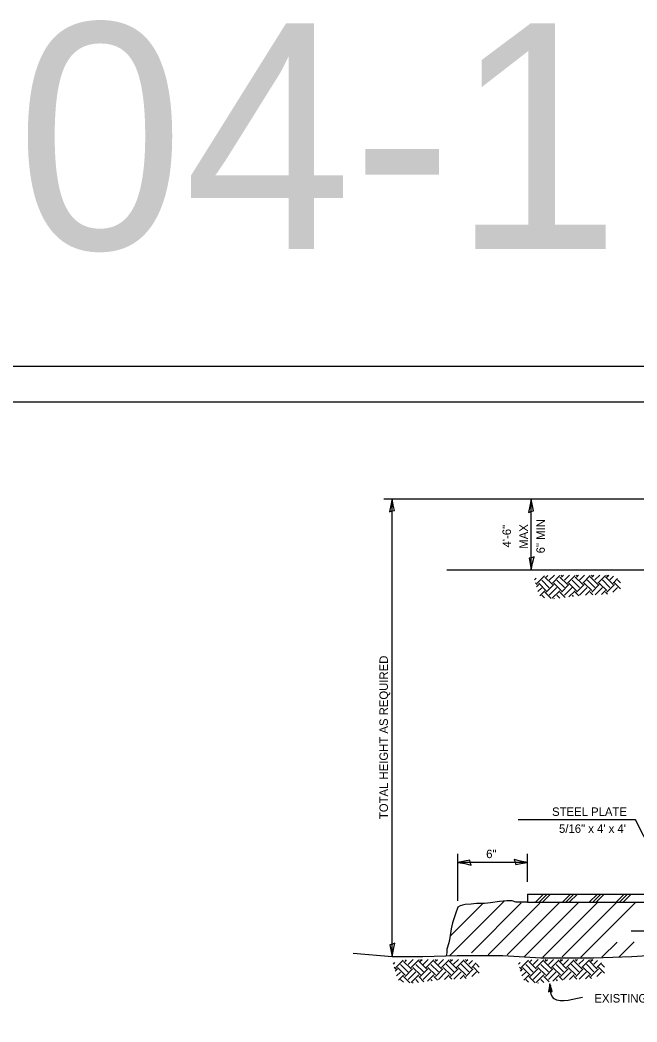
# Model space of a CAD drawing. Extents: x 2039679 to 2054696, y 1636462 to 1637830.
# Drawn here: x 2040445 to 2040883, y 1637097 to 1637807 of the extents above; entities that cross this region are included whole.
import ezdxf

# ---------------------------------------------------------------- set-up
doc = ezdxf.new("R2010")
doc.units = 0
for name, color, linetype in [('HS_Dimensions_and_Text', 7, 'Continuous'), ('HS_Pattern_and_Hatching', 7, 'Continuous'), ('HS_Steel_Object', 7, 'Continuous'), ('SH_General_Details', 7, 'Continuous'), ('SH_Printer_Plotting_Border', 7, 'Continuous'), ('TM_Ex', 7, 'Continuous')]:
    doc.layers.add(name, color=color, linetype=linetype)

msp = doc.modelspace()

# ---------------------------------------------------------------- linework, layer by layer
at = {"layer": 'HS_Dimensions_and_Text'}
for p, q in [((2040709.09, 1637143.33), (2040709.09, 1637468.14)), ((2040967.88, 1637467.74), (2040703.09, 1637467.74)), ((2040807.67, 1637417.31), (2040807.67, 1637467.74)), ((2040881.43, 1637240.41), (2040798.42, 1637240.41)), ((2040908.22, 1637187.54), (2040881.43, 1637240.41)), ((2040755.59, 1637182.91), (2040755.59, 1637216.17)), ((2040805.05, 1637196.37), (2040805.05, 1637216.17)), ((2040805.05, 1637210.17), (2040755.59, 1637210.17)), ((2040914.09, 1637161.5), (2040878.46, 1637161.5)), ((2040821.33, 1637119.2), (2040820.18, 1637120.23)), ((2040822.52, 1637118.73), (2040820.28, 1637120.74)), ((2040822.26, 1637119.55), (2040820.38, 1637121.25)), ((2040822, 1637120.39), (2040820.48, 1637121.76)), ((2040821.74, 1637121.22), (2040820.59, 1637122.27)), ((2040821.49, 1637122.05), (2040820.68, 1637122.77)), ((2040821.41, 1637122.35), (2040820.72, 1637122.97)), ((2040821.38, 1637122.42), (2040820.73, 1637123.02)), ((2040821.35, 1637122.51), (2040820.74, 1637123.06)), ((2040821.33, 1637122.59), (2040820.75, 1637123.11)), ((2040821.3, 1637122.67), (2040820.76, 1637123.17)), ((2040821.28, 1637122.75), (2040820.77, 1637123.22)), ((2040821.23, 1637122.93), (2040820.78, 1637123.32)), ((2040821.2, 1637123.01), (2040820.79, 1637123.38)), ((2040821.25, 1637122.87), (2040820.79, 1637123.29)), ((2040821.26, 1637122.83), (2040820.79, 1637123.28)), ((2040821.15, 1637123.16), (2040820.81, 1637123.48)), ((2040821.17, 1637123.09), (2040820.81, 1637123.42)), ((2040821.13, 1637123.25), (2040820.82, 1637123.52)), ((2040821.08, 1637123.42), (2040820.84, 1637123.63)), ((2040821.1, 1637123.34), (2040820.84, 1637123.58)), ((2040821, 1637123.66), (2040820.87, 1637123.78)), ((2040821.03, 1637123.6), (2040820.87, 1637123.72)), ((2040821.04, 1637123.5), (2040820.87, 1637123.67)), ((2040820.97, 1637123.74), (2040820.88, 1637123.83)), ((2040820.99, 1637123.7), (2040820.88, 1637123.79)), ((2040820.92, 1637123.92), (2040820.9, 1637123.93)), ((2040820.96, 1637123.84), (2040820.9, 1637123.88)), ((2040819.81, 1637118.33), (2040821.16, 1637119.29)), ((2040820.08, 1637118.52), (2040819.88, 1637118.7)), ((2040820.45, 1637118.79), (2040819.99, 1637119.21)), ((2040820.83, 1637119.06), (2040820.08, 1637119.72)), ((2040822.59, 1637118.48), (2040821.16, 1637119.29))]:
    msp.add_line(p, q, dxfattribs=at)
for points in [[(2040707.1, 1637458.63), (2040708.92, 1637459.4), (2040710.68, 1637459.7), (2040709.91, 1637463.38), (2040709.09, 1637468.14), (2040708.16, 1637463.06)], [(2040805.68, 1637458.22), (2040807.51, 1637459), (2040809.26, 1637459.3), (2040808.49, 1637462.98), (2040807.67, 1637467.74), (2040806.75, 1637462.66)], [(2040809.66, 1637426.82), (2040807.83, 1637426.05), (2040806.08, 1637425.75), (2040806.85, 1637422.07), (2040807.67, 1637417.31), (2040808.59, 1637422.38)], [(2040765.11, 1637208.18), (2040764.33, 1637210.01), (2040764.03, 1637211.76), (2040760.35, 1637210.99), (2040755.59, 1637210.17), (2040760.67, 1637209.25)], [(2040795.54, 1637212.16), (2040796.31, 1637210.33), (2040796.61, 1637208.58), (2040800.29, 1637209.34), (2040805.05, 1637210.17), (2040799.97, 1637211.09)], [(2040711.08, 1637152.84), (2040709.25, 1637152.06), (2040707.5, 1637151.77), (2040708.26, 1637148.08), (2040709.09, 1637143.33), (2040710.01, 1637148.4)], [(2040822.59, 1637118.48), (2040820.91, 1637123.94), (2040819.81, 1637118.33), (2040821.16, 1637119.29)]]:
    msp.add_lwpolyline(points, close=True, dxfattribs=at)
msp.add_lwpolyline([(2040822.59, 1637118.48), (2040820.91, 1637123.94), (2040819.81, 1637118.33)], dxfattribs=at)
msp.add_spline([(2040843.89, 1637114.42), (2040822.45, 1637114.98), (2040820.76, 1637123.45)], degree=3, dxfattribs=at)
at = {"layer": 'HS_Pattern_and_Hatching'}
for p, q in [((2040809.97, 1637410.55), (2040811.02, 1637411.61)), ((2040811.83, 1637408.11), (2040816.96, 1637413.24)), ((2040817.21, 1637412.42), (2040822.6, 1637407.03)), ((2040818.29, 1637412.42), (2040819.31, 1637413.43)), ((2040820.44, 1637410.26), (2040824.01, 1637413.83)), ((2040822.6, 1637408.11), (2040827.98, 1637413.49)), ((2040828.02, 1637412.46), (2040833.4, 1637407.07)), ((2040828.69, 1637413.86), (2040829.05, 1637413.49)), ((2040829.02, 1637412.45), (2040830.42, 1637413.86)), ((2040831.17, 1637410.3), (2040834.73, 1637413.86)), ((2040833.32, 1637408.15), (2040838.7, 1637413.53)), ((2040838.7, 1637412.45), (2040844.09, 1637407.07)), ((2040839.53, 1637413.86), (2040839.86, 1637413.53)), ((2040839.78, 1637412.45), (2040841.19, 1637413.86)), ((2040841.93, 1637410.3), (2040845.49, 1637413.86)), ((2040844.09, 1637408.15), (2040849.47, 1637413.53)), ((2040849.51, 1637412.49), (2040854.89, 1637407.11)), ((2040850.21, 1637413.86), (2040850.55, 1637413.53)), ((2040850.51, 1637412.49), (2040851.88, 1637413.86)), ((2040852.66, 1637410.34), (2040856.18, 1637413.86)), ((2040854.81, 1637408.19), (2040860.2, 1637413.57)), ((2040860.2, 1637412.49), (2040865.58, 1637407.11)), ((2040861.06, 1637413.86), (2040861.35, 1637413.57)), ((2040861.27, 1637412.49), (2040862.64, 1637413.86)), ((2040863.43, 1637410.34), (2040866.04, 1637412.95)), ((2040865.58, 1637408.19), (2040868.7, 1637411.31)), ((2040810.57, 1637408.37), (2040811.91, 1637407.04)), ((2040811.37, 1637405.49), (2040812.91, 1637407.03)), ((2040812.3, 1637402.12), (2040815.06, 1637404.88)), ((2040812.91, 1637408.11), (2040818.29, 1637402.73)), ((2040815.06, 1637410.26), (2040820.44, 1637404.88)), ((2040818.25, 1637401.69), (2040823.63, 1637407.07)), ((2040820.41, 1637399.54), (2040825.79, 1637404.92)), ((2040823.71, 1637408.15), (2040829.09, 1637402.77)), ((2040825.87, 1637410.3), (2040831.25, 1637404.92)), ((2040829.02, 1637401.69), (2040834.4, 1637407.07)), ((2040831.17, 1637399.54), (2040836.55, 1637404.92)), ((2040834.4, 1637408.15), (2040839.78, 1637402.77)), ((2040836.55, 1637410.3), (2040841.93, 1637404.92)), ((2040839.74, 1637401.73), (2040845.13, 1637407.11)), ((2040841.9, 1637399.57), (2040847.28, 1637404.96)), ((2040845.2, 1637408.19), (2040850.59, 1637402.81)), ((2040847.36, 1637410.34), (2040852.74, 1637404.96)), ((2040850.51, 1637401.73), (2040855.89, 1637407.11)), ((2040852.91, 1637399.83), (2040858.04, 1637404.96)), ((2040855.89, 1637408.19), (2040861.27, 1637402.8)), ((2040858.04, 1637410.34), (2040863.43, 1637404.96)), ((2040861.23, 1637401.76), (2040866.62, 1637407.15)), ((2040865.47, 1637401.7), (2040868.77, 1637404.99)), ((2040866.69, 1637408.23), (2040870.82, 1637404.1)), ((2040868.85, 1637410.38), (2040870.82, 1637408.41)), ((2040813.65, 1637399.17), (2040817.21, 1637402.73)), ((2040815.1, 1637399.54), (2040817.05, 1637397.59)), ((2040817.25, 1637401.69), (2040821.75, 1637397.19)), ((2040822.56, 1637397.38), (2040827.94, 1637402.77)), ((2040823.63, 1637397.38), (2040823.96, 1637397.06)), ((2040825.79, 1637399.54), (2040827.8, 1637397.53)), ((2040827.94, 1637401.69), (2040831.64, 1637397.99)), ((2040834.25, 1637398.31), (2040838.7, 1637402.77)), ((2040836.59, 1637399.58), (2040837.46, 1637398.71)), ((2040838.74, 1637401.73), (2040841.3, 1637399.17)), ((2040846.18, 1637399.55), (2040849.43, 1637402.8)), ((2040849.43, 1637401.73), (2040851.39, 1637399.76)), ((2040857.41, 1637400.01), (2040860.2, 1637402.8)), ((2040860.24, 1637401.77), (2040861.62, 1637400.38)), ((2040810.71, 1637181.83), (2040816.42, 1637187.54)), ((2040813.15, 1637181.83), (2040818.85, 1637187.54)), ((2040815.58, 1637181.83), (2040821.29, 1637187.54)), ((2040829.74, 1637181.83), (2040835.45, 1637187.54)), ((2040832.17, 1637181.83), (2040837.88, 1637187.54)), ((2040834.61, 1637181.83), (2040840.32, 1637187.54)), ((2040848.77, 1637181.83), (2040854.48, 1637187.54)), ((2040851.2, 1637181.83), (2040856.91, 1637187.54)), ((2040853.64, 1637181.83), (2040859.35, 1637187.54)), ((2040867.8, 1637181.83), (2040873.5, 1637187.54)), ((2040870.23, 1637181.83), (2040875.94, 1637187.54)), ((2040872.67, 1637181.83), (2040878.38, 1637187.54)), ((2040749.9, 1637144.24), (2040788.38, 1637182.72)), ((2040750.37, 1637158.16), (2040773.04, 1637180.84)), ((2040765.23, 1637146.11), (2040800.6, 1637181.49)), ((2040777.17, 1637144.6), (2040813.82, 1637181.25)), ((2040790.53, 1637144.5), (2040827.46, 1637181.43)), ((2040802.62, 1637143.14), (2040841.24, 1637181.76)), ((2040815.83, 1637142.89), (2040855.02, 1637182.08)), ((2040829.61, 1637143.22), (2040868.09, 1637181.7)), ((2040842.68, 1637142.84), (2040881.31, 1637181.46)), ((2040857.67, 1637142.84), (2040868.42, 1637153.59)), ((2040869.76, 1637143), (2040880.51, 1637153.75)), ((2040720.41, 1637137.81), (2040723.97, 1637141.37)), ((2040728.65, 1637141.41), (2040729.02, 1637141.04)), ((2040728.98, 1637140), (2040730.39, 1637141.41)), ((2040731.14, 1637137.85), (2040734.7, 1637141.41)), ((2040739.5, 1637141.41), (2040739.82, 1637141.08)), ((2040739.75, 1637140), (2040741.15, 1637141.41)), ((2040741.9, 1637137.85), (2040745.46, 1637141.41)), ((2040750.18, 1637141.41), (2040750.51, 1637141.08)), ((2040750.47, 1637140.04), (2040751.84, 1637141.41)), ((2040752.63, 1637137.89), (2040756.15, 1637141.41)), ((2040761.02, 1637141.41), (2040761.32, 1637141.12)), ((2040761.24, 1637140.04), (2040762.61, 1637141.41)), ((2040809.1, 1637137.81), (2040812.66, 1637141.37)), ((2040817.34, 1637141.41), (2040817.71, 1637141.04)), ((2040817.67, 1637140), (2040819.08, 1637141.41)), ((2040819.82, 1637137.85), (2040823.38, 1637141.41)), ((2040828.18, 1637141.41), (2040828.51, 1637141.08)), ((2040828.43, 1637140), (2040829.84, 1637141.41)), ((2040830.59, 1637137.85), (2040834.15, 1637141.41)), ((2040838.87, 1637141.41), (2040839.2, 1637141.08)), ((2040839.16, 1637140.04), (2040840.53, 1637141.41)), ((2040841.31, 1637137.89), (2040844.84, 1637141.41)), ((2040849.71, 1637141.41), (2040850, 1637141.12)), ((2040849.92, 1637140.04), (2040851.29, 1637141.41)), ((2040709.93, 1637138.1), (2040710.99, 1637139.16)), ((2040710.54, 1637135.92), (2040711.87, 1637134.58)), ((2040711.33, 1637133.04), (2040712.87, 1637134.58)), ((2040711.8, 1637135.66), (2040716.92, 1637140.78)), ((2040712.87, 1637135.66), (2040718.26, 1637130.28)), ((2040715.03, 1637137.81), (2040720.41, 1637132.43)), ((2040717.18, 1637139.96), (2040722.56, 1637134.58)), ((2040718.22, 1637129.24), (2040723.6, 1637134.62)), ((2040718.26, 1637139.96), (2040719.27, 1637140.98)), ((2040722.56, 1637135.66), (2040727.94, 1637141.04)), ((2040723.68, 1637135.7), (2040729.06, 1637130.32)), ((2040725.83, 1637137.85), (2040731.21, 1637132.47)), ((2040727.98, 1637140), (2040733.37, 1637134.62)), ((2040728.98, 1637129.24), (2040734.36, 1637134.62)), ((2040733.29, 1637135.7), (2040738.67, 1637141.08)), ((2040734.36, 1637135.7), (2040739.75, 1637130.31)), ((2040736.52, 1637137.85), (2040741.9, 1637132.47)), ((2040738.67, 1637140), (2040744.05, 1637134.62)), ((2040739.71, 1637129.27), (2040745.09, 1637134.66)), ((2040744.05, 1637135.7), (2040749.43, 1637141.08)), ((2040745.17, 1637135.74), (2040750.55, 1637130.35)), ((2040747.32, 1637137.89), (2040752.7, 1637132.51)), ((2040749.47, 1637140.04), (2040754.86, 1637134.66)), ((2040750.47, 1637129.27), (2040755.86, 1637134.66)), ((2040754.78, 1637135.73), (2040760.16, 1637141.12)), ((2040755.86, 1637135.73), (2040761.24, 1637130.35)), ((2040758.01, 1637137.89), (2040763.39, 1637132.5)), ((2040760.16, 1637140.04), (2040765.54, 1637134.66)), ((2040761.2, 1637129.31), (2040766.58, 1637134.69)), ((2040763.39, 1637137.89), (2040766.01, 1637140.5)), ((2040765.54, 1637135.73), (2040768.67, 1637138.86)), ((2040766.66, 1637135.77), (2040770.78, 1637131.65)), ((2040768.81, 1637137.93), (2040770.78, 1637135.96)), ((2040798.62, 1637138.1), (2040799.68, 1637139.16)), ((2040799.22, 1637135.92), (2040800.56, 1637134.58)), ((2040800.02, 1637133.04), (2040801.56, 1637134.58)), ((2040800.48, 1637135.66), (2040805.61, 1637140.79)), ((2040801.56, 1637135.66), (2040806.94, 1637130.28)), ((2040803.71, 1637137.81), (2040809.1, 1637132.43)), ((2040805.87, 1637139.96), (2040811.25, 1637134.58)), ((2040806.9, 1637129.24), (2040812.29, 1637134.62)), ((2040806.94, 1637139.96), (2040807.96, 1637140.98)), ((2040811.25, 1637135.66), (2040816.63, 1637141.04)), ((2040812.36, 1637135.7), (2040817.75, 1637130.32)), ((2040814.52, 1637137.85), (2040819.9, 1637132.47)), ((2040816.67, 1637140), (2040822.05, 1637134.62)), ((2040817.67, 1637129.24), (2040823.05, 1637134.62)), ((2040821.98, 1637135.7), (2040827.36, 1637141.08)), ((2040823.05, 1637135.7), (2040828.43, 1637130.31)), ((2040825.2, 1637137.85), (2040830.59, 1637132.47)), ((2040827.36, 1637140), (2040832.74, 1637134.62)), ((2040828.4, 1637129.27), (2040833.78, 1637134.66)), ((2040832.74, 1637135.7), (2040838.12, 1637141.08)), ((2040833.86, 1637135.74), (2040839.24, 1637130.35)), ((2040836.01, 1637137.89), (2040841.39, 1637132.51)), ((2040838.16, 1637140.04), (2040843.54, 1637134.66)), ((2040839.16, 1637129.27), (2040844.54, 1637134.66)), ((2040843.47, 1637135.73), (2040848.85, 1637141.12)), ((2040844.54, 1637135.73), (2040849.92, 1637130.35)), ((2040846.7, 1637137.89), (2040852.08, 1637132.5)), ((2040848.85, 1637140.04), (2040854.23, 1637134.66)), ((2040849.89, 1637129.31), (2040855.27, 1637134.69)), ((2040852.08, 1637137.89), (2040854.69, 1637140.5)), ((2040854.23, 1637135.73), (2040857.36, 1637138.86)), ((2040855.35, 1637135.77), (2040859.47, 1637131.65)), ((2040857.5, 1637137.93), (2040859.47, 1637135.96)), ((2040712.26, 1637129.67), (2040715.03, 1637132.43)), ((2040713.62, 1637126.72), (2040717.18, 1637130.28)), ((2040715.07, 1637127.09), (2040717.02, 1637125.14)), ((2040717.22, 1637129.24), (2040721.72, 1637124.74)), ((2040720.37, 1637127.08), (2040725.75, 1637132.47)), ((2040722.52, 1637124.93), (2040727.91, 1637130.31)), ((2040725.75, 1637127.08), (2040727.76, 1637125.07)), ((2040727.91, 1637129.24), (2040731.6, 1637125.54)), ((2040731.14, 1637127.08), (2040736.52, 1637132.47)), ((2040734.22, 1637125.86), (2040738.67, 1637130.31)), ((2040736.56, 1637127.12), (2040737.43, 1637126.25)), ((2040738.71, 1637129.28), (2040741.27, 1637126.72)), ((2040741.86, 1637127.12), (2040747.24, 1637132.5)), ((2040746.14, 1637127.09), (2040749.4, 1637130.35)), ((2040749.4, 1637129.27), (2040751.36, 1637127.31)), ((2040752.88, 1637127.37), (2040758.01, 1637132.5)), ((2040757.37, 1637127.56), (2040760.16, 1637130.35)), ((2040760.2, 1637129.31), (2040761.58, 1637127.93)), ((2040765.44, 1637129.25), (2040768.74, 1637132.54)), ((2040800.95, 1637129.67), (2040803.71, 1637132.43)), ((2040802.31, 1637126.72), (2040805.87, 1637130.28)), ((2040803.75, 1637127.09), (2040805.7, 1637125.14)), ((2040805.91, 1637129.24), (2040810.4, 1637124.74)), ((2040809.06, 1637127.08), (2040814.44, 1637132.47)), ((2040811.21, 1637124.93), (2040816.59, 1637130.31)), ((2040814.44, 1637127.08), (2040816.45, 1637125.07)), ((2040816.59, 1637129.24), (2040820.29, 1637125.54)), ((2040819.82, 1637127.08), (2040825.2, 1637132.47)), ((2040822.91, 1637125.86), (2040827.36, 1637130.31)), ((2040825.24, 1637127.12), (2040826.11, 1637126.25)), ((2040827.4, 1637129.28), (2040829.95, 1637126.72)), ((2040830.55, 1637127.12), (2040835.93, 1637132.5)), ((2040834.83, 1637127.1), (2040838.08, 1637130.35)), ((2040838.08, 1637129.27), (2040840.05, 1637127.31)), ((2040841.57, 1637127.37), (2040846.7, 1637132.5)), ((2040846.06, 1637127.56), (2040848.85, 1637130.35)), ((2040848.89, 1637129.31), (2040850.27, 1637127.93)), ((2040854.13, 1637129.25), (2040857.42, 1637132.54)), ((2040723.6, 1637124.93), (2040723.93, 1637124.61)), ((2040812.29, 1637124.93), (2040812.61, 1637124.61))]:
    msp.add_line(p, q, dxfattribs=at)
at = {"layer": 'HS_Steel_Object'}
for p, q in [((2040805.05, 1637187.54), (2041166.6, 1637187.54)), ((2040805.05, 1637187.54), (2040805.05, 1637181.83)), ((2040805.05, 1637181.83), (2041166.6, 1637181.83))]:
    msp.add_line(p, q, dxfattribs=at)
at = {"layer": 'SH_General_Details'}
msp.add_line((2041378.95, 1637561.72), (2039678.95, 1637561.72), dxfattribs=at)
msp.add_lwpolyline([(2039778.95, 1637536.72), (2041353.95, 1637536.72), (2041353.95, 1636486.72), (2039778.95, 1636486.72)], close=True, dxfattribs=at)
at = {"layer": 'SH_Printer_Plotting_Border'}
msp.add_lwpolyline([(2039678.95, 1636461.72), (2041378.95, 1636461.72), (2041378.95, 1637561.72), (2039678.95, 1637561.72)], close=True, dxfattribs=at)
at = {"layer": 'TM_Ex'}
msp.add_line((2040909.69, 1637417.31), (2040747.81, 1637417.31), dxfattribs=at)
for points in [[(2040805.05, 1637181.83), (2040796.69, 1637181.92), (2040794.12, 1637182.78), (2040790.27, 1637182.78), (2040785.13, 1637182.35), (2040778.71, 1637181.49), (2040774.43, 1637181.06), (2040768.86, 1637181.06), (2040765.01, 1637180.63), (2040760.73, 1637180.21), (2040759.02, 1637179.78), (2040757.31, 1637179.35), (2040755.59, 1637178.49), (2040753.88, 1637173.78), (2040751.74, 1637167.36), (2040750.88, 1637163.07), (2040750.03, 1637156.65), (2040749.17, 1637153.22), (2040747.89, 1637148.51), (2040747.89, 1637145.94), (2040747.46, 1637144.22)], [(2040681.36, 1637145.67), (2040709.09, 1637143.33), (2040730.86, 1637143.33), (2040755.25, 1637144.2), (2040787.49, 1637144.2), (2040814.49, 1637142.45), (2040851.95, 1637142.45), (2040878.95, 1637143.33), (2040919.89, 1637145.94), (2040953.87, 1637145.07), (2040965.19, 1637143.33), (2040983.49, 1637142.45), (2041007.01, 1637143.33), (2041042.72, 1637144.2), (2041070.6, 1637145.07), (2041126.35, 1637145.07), (2041149.87, 1637145.94), (2041185.58, 1637144.2), (2041224.78, 1637144.2), (2041269.21, 1637142.45), (2041290.28, 1637145.67)]]:
    msp.add_lwpolyline(points, dxfattribs=at)

# ---------------------------------------------------------------- texts
at = {"layer": 'HS_Dimensions_and_Text'}
for s, rotation, p in [('4\'-6"', 90, (2040793.28, 1637433.42)), ('MAX', 90, (2040805.28, 1637432.51)), ('6" MIN', 90, (2040817.28, 1637429.25)), ('TOTAL HEIGHT AS REQUIRED', 90.00408, (2040706.09, 1637240.82)), ('6"', 0.00408, (2040775.71, 1637213.17)), ('EXISTING GROUND', 0.00408, (2040852.41, 1637110.79))]:
    msp.add_text(s, height=6, rotation=rotation, dxfattribs=at).set_placement(p)
for s, p in [('STEEL PLATE', (2040822.38, 1637243.08)), ('5/16" x 4\' x 4\'', (2040827.34, 1637231.08))]:
    msp.add_text(s, height=6, dxfattribs=at).set_placement(p)
at = {"layer": 'SH_General_Details'}
msp.add_text('204-1', height=160, dxfattribs=at).set_placement((2040323.59, 1637644.92))

doc.saveas('drawing.dxf')
